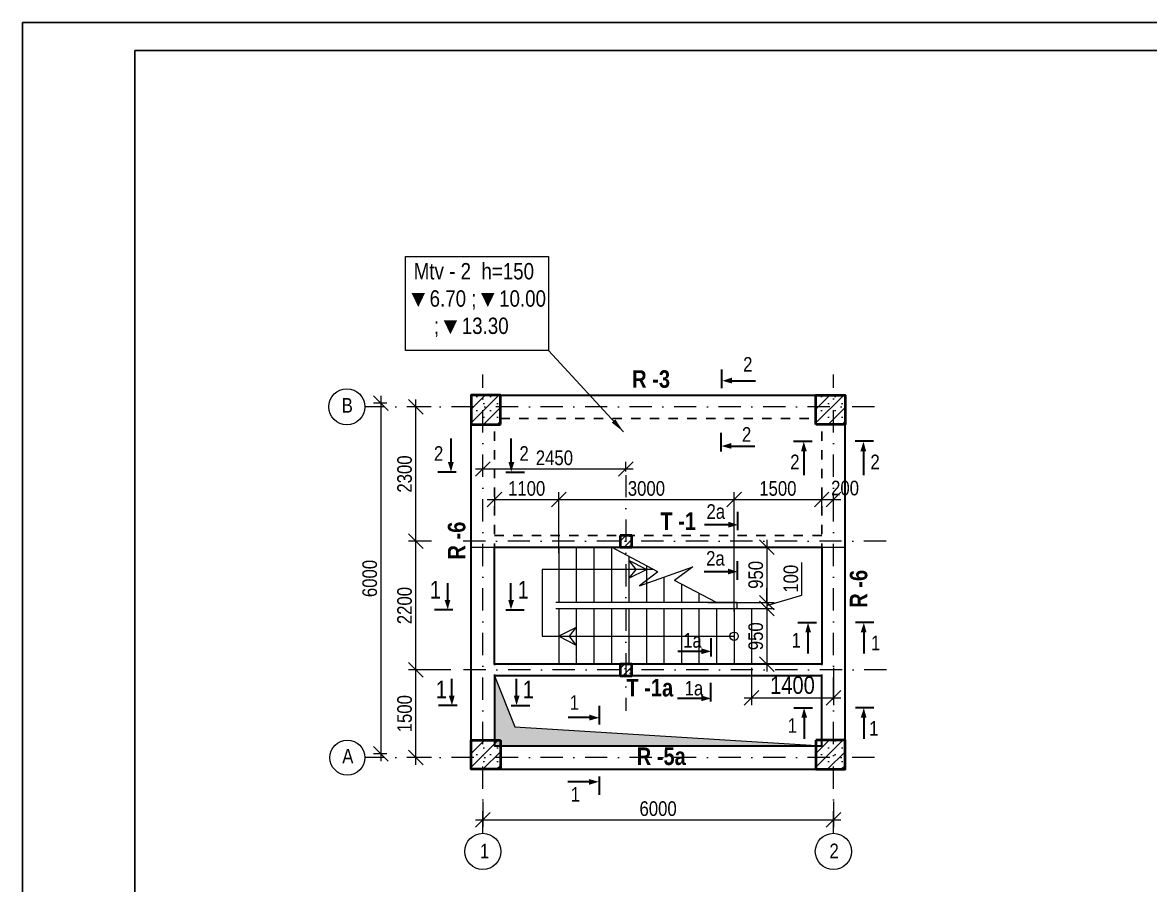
# Model space of a CAD drawing. Header units: millimetres. Extents: x -149347 to 251215, y -2929184 to -2541447.
# Drawn here: x 21879 to 41184, y -2628884 to -2614124 of the extents above; entities that cross this region are included whole.
import ezdxf

# ---------------------------------------------------------------- set-up
doc = ezdxf.new("R2010")
doc.units = ezdxf.units.MM
doc.linetypes.add('DASHDOTX2', pattern=[50.8, 25.4, -12.7, 0, -12.7])
doc.linetypes.add('HIDDEN', pattern=[4, 2, -2])
for name, color, linetype, lineweight in [('Layer2', 7, 'Continuous', 13), ('аракясмя', 130, 'Continuous', 20), ('Калонлар', 2, 'Continuous', 40), ('размер', 2, 'Continuous', 13), ('стены', 33, 'Continuous', 40)]:
    doc.layers.add(name, color=color, linetype=linetype, lineweight=lineweight)
doc.styles.add('style1', font='A3TI(LA).TTF', dxfattribs={"height": 400})
doc.styles.add('style6', font='ARIALN.TTF', dxfattribs={"height": 300})
doc.styles.add('yazitipi', font='ARIALN.TTF')
doc.dimstyles.new('DIM_100', dxfattribs={"dimscale": 100, "dimtxt": 250, "dimasz": 2.5, "dimexe": 1.25, "dimexo": 0.625, "dimtad": 1, "dimdec": 0, "dimtxsty": 'style1', "dimblk": 'OBLIQUE', "dimcen": 2.5, "dimdle": 1.25, "dimclrd": 251, "dimclre": 251, "dimaunit": 1, "dimadec": 3, "dimazin": 0, "dimtfac": 1, "dimtdec": 0, "dimtmove": 1, "dimatfit": 3, "dimfxl": 1.25, "dimlwd": 5, "dimlwe": 5, "dimarcsym": 0})
doc.dimstyles.new('sevda', dxfattribs={"dimscale": 100, "dimtxt": 2.8, "dimasz": 2.5, "dimexe": 1.25, "dimexo": 0.625, "dimtad": 1, "dimtxsty": 'yazitipi', "dimblk": 'OBLIQUE', "dimcen": 2.5, "dimclrd": 253, "dimclre": 253, "dimclrt": 73, "dimaunit": 1, "dimadec": 3, "dimazin": 0, "dimtfac": 1, "dimtmove": 1, "dimatfit": 3, "dimfxl": 1, "dimlwd": 9, "dimlwe": 9, "dimarcsym": 0})

# ---------------------------------------------------------------- blocks, each defined once
blk = doc.blocks.new('mekteb')
at = {"color": 0, "lineweight": 25}
for p, q in [((99643, -1821466), (139843, -1821466)), ((99643, -1849866), (99643, -1821466))]:
    blk.add_line(p, q, dxfattribs=at)
at = {"color": 0, "lineweight": 25, "ltscale": 15}
for p in [(101643, -1849366), (139343, -1821966)]:
    blk.add_line(p, (101643, -1821966), dxfattribs=at)
blk = doc.blocks.new('_Oblique')
at = {"color": 0, "linetype": 'ByBlock', "lineweight": -2}
blk.add_line((-0.5, -0.5), (0.5, 0.5), dxfattribs=at)
blk = doc.blocks.new('*D515')
at = {"color": 251, "lineweight": 5, "ltscale": 50, "transparency": 16777216}
for p, q in [((29757, -2627447), (29757, -2627887)), ((35757, -2627447), (35757, -2627887))]:
    blk.add_line(p, q, dxfattribs=at)
at = {"color": 251, "linetype": 'ByBlock', "lineweight": 5, "ltscale": 50, "transparency": 16777216}
blk.add_line((29632, -2627762), (35882, -2627762), dxfattribs=at)
at = {"layer": 'Defpoints', "color": 0, "lineweight": 15, "ltscale": 50, "transparency": 16777216}
for p in [(29757, -2627385), (35757, -2627385), (35757, -2627762)]:
    blk.add_point(p, dxfattribs=at)
at = {"color": 251, "lineweight": 5, "ltscale": 50, "transparency": 16777216, "xscale": 250, "yscale": 250, "zscale": 250, "rotation": 180}
blk.add_blockref('_Oblique', (29757, -2627762), dxfattribs=at)
at = {"color": 251, "lineweight": 5, "ltscale": 50, "transparency": 16777216, "xscale": 250, "yscale": 250, "zscale": 250}
blk.add_blockref('_Oblique', (35757, -2627762), dxfattribs=at)
at = {"color": 0, "lineweight": 15, "ltscale": 50, "transparency": 16777216, "insert": (32757, -2627572), "char_height": 300, "attachment_point": 5, "style": 'style6'}
blk.add_mtext('{\\H0.83333x;6000}', dxfattribs=at)
blk = doc.blocks.new('*D516')
at = {"color": 251, "linetype": 'ByBlock', "lineweight": 5, "ltscale": 50, "transparency": 16777216}
blk.add_line((28013, -2620509), (28013, -2626759), dxfattribs=at)
at = {"color": 251, "lineweight": 5, "ltscale": 50, "transparency": 16777216}
for p, q in [((28115, -2620634), (27888, -2620634)), ((28115, -2626634), (27888, -2626634))]:
    blk.add_line(p, q, dxfattribs=at)
at = {"layer": 'Defpoints', "color": 0, "lineweight": 15, "ltscale": 50, "transparency": 16777216}
for p in [(28178, -2620634), (28013, -2626634), (28178, -2626634)]:
    blk.add_point(p, dxfattribs=at)
at = {"color": 251, "lineweight": 5, "ltscale": 50, "transparency": 16777216, "xscale": 250, "yscale": 250, "zscale": 250}
for p, rotation in [((28013, -2620634), 90), ((28013, -2626634), 270)]:
    blk.add_blockref('_Oblique', p, dxfattribs=dict(at, rotation=rotation))
at = {"color": 0, "lineweight": 15, "ltscale": 50, "transparency": 16777216, "insert": (27822, -2623634), "char_height": 300, "attachment_point": 5, "rotation": 90, "style": 'style6'}
blk.add_mtext('{\\H0.83333x;6000}', dxfattribs=at)
blk = doc.blocks.new('*D517')
at = {"color": 251, "linetype": 'ByBlock', "lineweight": 5, "ltscale": 50, "transparency": 16777216}
blk.add_line((28608, -2625322), (28608, -2622872), dxfattribs=at)
at = {"color": 251, "lineweight": 5, "ltscale": 50, "transparency": 16777216}
for p, q in [((28871, -2622997), (28483, -2622997)), ((29211, -2625197), (28483, -2625197))]:
    blk.add_line(p, q, dxfattribs=at)
at = {"layer": 'Defpoints', "color": 0, "lineweight": 15, "ltscale": 50, "transparency": 16777216}
for p in [(28608, -2622997), (28933, -2622997), (29273, -2625197)]:
    blk.add_point(p, dxfattribs=at)
at = {"color": 251, "lineweight": 5, "ltscale": 50, "transparency": 16777216, "xscale": 250, "yscale": 250, "zscale": 250}
for p, rotation in [((28608, -2622997), 90), ((28608, -2625197), 270)]:
    blk.add_blockref('_Oblique', p, dxfattribs=dict(at, rotation=rotation))
at = {"color": 0, "lineweight": 15, "ltscale": 50, "transparency": 16777216, "insert": (28418, -2624097), "char_height": 300, "attachment_point": 5, "rotation": 90, "style": 'style6'}
blk.add_mtext('{\\H0.83333x;2200}', dxfattribs=at)
blk = doc.blocks.new('*D518')
at = {"color": 251, "linetype": 'ByBlock', "lineweight": 5, "ltscale": 50, "transparency": 16777216}
blk.add_line((28608, -2626822), (28608, -2625072), dxfattribs=at)
at = {"color": 251, "lineweight": 5, "ltscale": 50, "transparency": 16777216}
for p, q in [((28871, -2625197), (28483, -2625197)), ((28881, -2626697), (28483, -2626697))]:
    blk.add_line(p, q, dxfattribs=at)
at = {"layer": 'Defpoints', "color": 0, "lineweight": 15, "ltscale": 50, "transparency": 16777216}
for p in [(28608, -2625197), (28933, -2625197), (28943, -2626697)]:
    blk.add_point(p, dxfattribs=at)
at = {"color": 251, "lineweight": 5, "ltscale": 50, "transparency": 16777216, "xscale": 250, "yscale": 250, "zscale": 250}
for p, rotation in [((28608, -2625197), 90), ((28608, -2626697), 270)]:
    blk.add_blockref('_Oblique', p, dxfattribs=dict(at, rotation=rotation))
at = {"color": 0, "lineweight": 15, "ltscale": 50, "transparency": 16777216, "insert": (28418, -2625947), "char_height": 300, "attachment_point": 5, "rotation": 90, "style": 'style6'}
blk.add_mtext('{\\H0.83333x;1500}', dxfattribs=at)
blk = doc.blocks.new('*D519')
at = {"color": 251, "lineweight": 5, "ltscale": 50, "transparency": 16777216}
for p, q in [((28871, -2620697), (28483, -2620697)), ((28881, -2622997), (28483, -2622997))]:
    blk.add_line(p, q, dxfattribs=at)
at = {"color": 251, "linetype": 'ByBlock', "lineweight": 5, "ltscale": 50, "transparency": 16777216}
blk.add_line((28608, -2623122), (28608, -2620572), dxfattribs=at)
at = {"layer": 'Defpoints', "color": 0, "lineweight": 15, "ltscale": 50, "transparency": 16777216}
for p in [(28608, -2620697), (28933, -2620697), (28943, -2622997)]:
    blk.add_point(p, dxfattribs=at)
at = {"color": 251, "lineweight": 5, "ltscale": 50, "transparency": 16777216, "xscale": 250, "yscale": 250, "zscale": 250}
for p, rotation in [((28608, -2620697), 90), ((28608, -2622997), 270)]:
    blk.add_blockref('_Oblique', p, dxfattribs=dict(at, rotation=rotation))
at = {"color": 0, "lineweight": 15, "ltscale": 50, "transparency": 16777216, "insert": (28418, -2621847), "char_height": 300, "attachment_point": 5, "rotation": 90, "style": 'style6'}
blk.add_mtext('{\\H0.83333x;2300}', dxfattribs=at)
blk = doc.blocks.new('*D520')
at = {"color": 251, "linetype": 'ByBlock', "lineweight": 5, "ltscale": 50, "transparency": 16777216}
blk.add_line((34619, -2622972), (34619, -2624172), dxfattribs=at)
at = {"color": 251, "lineweight": 5, "ltscale": 50, "transparency": 16777216}
for p, q in [((34933, -2623097), (34494, -2623097)), ((33608, -2624047), (34744, -2624047))]:
    blk.add_line(p, q, dxfattribs=at)
at = {"layer": 'Defpoints', "color": 0, "lineweight": 15, "ltscale": 50, "transparency": 16777216}
for p in [(34996, -2623097), (33546, -2624047), (34619, -2624047)]:
    blk.add_point(p, dxfattribs=at)
at = {"color": 251, "lineweight": 5, "ltscale": 50, "transparency": 16777216, "xscale": 250, "yscale": 250, "zscale": 250}
for p, rotation in [((34619, -2623097), 90), ((34619, -2624047), 270)]:
    blk.add_blockref('_Oblique', p, dxfattribs=dict(at, rotation=rotation))
at = {"color": 0, "lineweight": 15, "ltscale": 50, "transparency": 16777216, "insert": (34429, -2623572), "char_height": 300, "attachment_point": 5, "rotation": 90, "style": 'style6'}
blk.add_mtext('{\\H0.83333x;950}', dxfattribs=at)
blk = doc.blocks.new('*D521')
at = {"color": 251, "linetype": 'ByBlock', "lineweight": 5, "ltscale": 50, "transparency": 16777216}
for p, q in [((35220, -2623917), (35220, -2623359)), ((34619, -2624047), (34619, -2623797)), ((34619, -2624097), (35220, -2623917)), ((34619, -2624047), (34619, -2624147)), ((34619, -2624047), (34619, -2624147)), ((34619, -2624147), (34619, -2624397))]:
    blk.add_line(p, q, dxfattribs=at)
at = {"color": 251, "lineweight": 5, "ltscale": 50, "transparency": 16777216}
for p, q in [((33608, -2624047), (34744, -2624047)), ((33608, -2624147), (34744, -2624147))]:
    blk.add_line(p, q, dxfattribs=at)
at = {"layer": 'Defpoints', "color": 0, "lineweight": 15, "ltscale": 50, "transparency": 16777216}
for p in [(33546, -2624047), (33546, -2624147), (34619, -2624147)]:
    blk.add_point(p, dxfattribs=at)
at = {"color": 251, "lineweight": 5, "ltscale": 50, "transparency": 16777216, "xscale": 250, "yscale": 250, "zscale": 250}
for p, rotation in [((34619, -2624047), 270), ((34619, -2624147), 90)]:
    blk.add_blockref('_Oblique', p, dxfattribs=dict(at, rotation=rotation))
at = {"color": 0, "lineweight": 15, "ltscale": 50, "transparency": 16777216, "insert": (35030, -2623638), "char_height": 300, "attachment_point": 5, "rotation": 90, "style": 'style6'}
blk.add_mtext('{\\H0.83333x;100}', dxfattribs=at)
blk = doc.blocks.new('*D522')
at = {"color": 251, "linetype": 'ByBlock', "lineweight": 5, "ltscale": 50, "transparency": 16777216}
blk.add_line((34619, -2624022), (34619, -2625222), dxfattribs=at)
at = {"color": 251, "lineweight": 5, "ltscale": 50, "transparency": 16777216}
for p, q in [((33608, -2624147), (34744, -2624147)), ((34752, -2625097), (34494, -2625097))]:
    blk.add_line(p, q, dxfattribs=at)
at = {"layer": 'Defpoints', "color": 0, "lineweight": 15, "ltscale": 50, "transparency": 16777216}
for p in [(33546, -2624147), (34619, -2625097), (34815, -2625097)]:
    blk.add_point(p, dxfattribs=at)
at = {"color": 251, "lineweight": 5, "ltscale": 50, "transparency": 16777216, "xscale": 250, "yscale": 250, "zscale": 250}
for p, rotation in [((34619, -2624147), 90), ((34619, -2625097), 270)]:
    blk.add_blockref('_Oblique', p, dxfattribs=dict(at, rotation=rotation))
at = {"color": 0, "lineweight": 15, "ltscale": 50, "transparency": 16777216, "insert": (34429, -2624622), "char_height": 300, "attachment_point": 5, "rotation": 90, "style": 'style6'}
blk.add_mtext('{\\H0.83333x;950}', dxfattribs=at)
blk = doc.blocks.new('*D523')
at = {"color": 251, "lineweight": 5, "ltscale": 50, "transparency": 16777216}
for p, q in [((29957, -2622086), (29957, -2622410)), ((31057, -2622719), (31057, -2622160))]:
    blk.add_line(p, q, dxfattribs=at)
at = {"color": 251, "linetype": 'ByBlock', "lineweight": 5, "ltscale": 50, "transparency": 16777216}
blk.add_line((29832, -2622285), (31182, -2622285), dxfattribs=at)
at = {"layer": 'Defpoints', "color": 0, "lineweight": 15, "ltscale": 50, "transparency": 16777216}
for p in [(29957, -2622024), (31057, -2622285), (31057, -2622781)]:
    blk.add_point(p, dxfattribs=at)
at = {"color": 251, "lineweight": 5, "ltscale": 50, "transparency": 16777216, "xscale": 250, "yscale": 250, "zscale": 250, "rotation": 180}
blk.add_blockref('_Oblique', (29957, -2622285), dxfattribs=at)
at = {"color": 251, "lineweight": 5, "ltscale": 50, "transparency": 16777216, "xscale": 250, "yscale": 250, "zscale": 250}
blk.add_blockref('_Oblique', (31057, -2622285), dxfattribs=at)
at = {"color": 0, "lineweight": 15, "ltscale": 50, "transparency": 16777216, "insert": (30507, -2622095), "char_height": 300, "attachment_point": 5, "style": 'style6'}
blk.add_mtext('{\\H0.83333x;1100}', dxfattribs=at)
blk = doc.blocks.new('*D524')
at = {"color": 251, "linetype": 'ByBlock', "lineweight": 5, "ltscale": 50, "transparency": 16777216}
blk.add_line((30932, -2622285), (34182, -2622285), dxfattribs=at)
at = {"color": 251, "lineweight": 5, "ltscale": 50, "transparency": 16777216}
for p, q in [((31057, -2623199), (31057, -2622160)), ((34057, -2624197), (34057, -2622160))]:
    blk.add_line(p, q, dxfattribs=at)
at = {"layer": 'Defpoints', "color": 0, "lineweight": 15, "ltscale": 50, "transparency": 16777216}
for p in [(34057, -2622285), (31057, -2623261), (34057, -2624259)]:
    blk.add_point(p, dxfattribs=at)
at = {"color": 251, "lineweight": 5, "ltscale": 50, "transparency": 16777216, "xscale": 250, "yscale": 250, "zscale": 250, "rotation": 180}
blk.add_blockref('_Oblique', (31057, -2622285), dxfattribs=at)
at = {"color": 251, "lineweight": 5, "ltscale": 50, "transparency": 16777216, "xscale": 250, "yscale": 250, "zscale": 250}
blk.add_blockref('_Oblique', (34057, -2622285), dxfattribs=at)
at = {"color": 0, "lineweight": 15, "ltscale": 50, "transparency": 16777216, "insert": (32557, -2622095), "char_height": 300, "attachment_point": 5, "style": 'style6'}
blk.add_mtext('{\\H0.83333x;3000}', dxfattribs=at)
blk = doc.blocks.new('*D525')
at = {"color": 251, "linetype": 'ByBlock', "lineweight": 5, "ltscale": 50, "transparency": 16777216}
blk.add_line((33932, -2622285), (35682, -2622285), dxfattribs=at)
at = {"color": 251, "lineweight": 5, "ltscale": 50, "transparency": 16777216}
for p, q in [((34057, -2622408), (34057, -2622160)), ((35557, -2622451), (35557, -2622160))]:
    blk.add_line(p, q, dxfattribs=at)
at = {"layer": 'Defpoints', "color": 0, "lineweight": 15, "ltscale": 50, "transparency": 16777216}
for p in [(35557, -2622285), (34057, -2622471), (35557, -2622514)]:
    blk.add_point(p, dxfattribs=at)
at = {"color": 251, "lineweight": 5, "ltscale": 50, "transparency": 16777216, "xscale": 250, "yscale": 250, "zscale": 250, "rotation": 180}
blk.add_blockref('_Oblique', (34057, -2622285), dxfattribs=at)
at = {"color": 251, "lineweight": 5, "ltscale": 50, "transparency": 16777216, "xscale": 250, "yscale": 250, "zscale": 250}
blk.add_blockref('_Oblique', (35557, -2622285), dxfattribs=at)
at = {"color": 0, "lineweight": 15, "ltscale": 50, "transparency": 16777216, "insert": (34807, -2622095), "char_height": 300, "attachment_point": 5, "style": 'style6'}
blk.add_mtext('{\\H0.83333x;1500}', dxfattribs=at)
blk = doc.blocks.new('*D526')
at = {"color": 251, "linetype": 'ByBlock', "lineweight": 5, "ltscale": 50, "transparency": 16777216}
blk.add_line((35432, -2622285), (35882, -2622285), dxfattribs=at)
at = {"color": 251, "lineweight": 5, "ltscale": 50, "transparency": 16777216}
for p, q in [((35557, -2622451), (35557, -2622160)), ((35757, -2622522), (35757, -2622160))]:
    blk.add_line(p, q, dxfattribs=at)
at = {"layer": 'Defpoints', "color": 0, "lineweight": 15, "ltscale": 50, "transparency": 16777216}
for p in [(35757, -2622285), (35557, -2622514), (35757, -2622585)]:
    blk.add_point(p, dxfattribs=at)
at = {"color": 251, "lineweight": 5, "ltscale": 50, "transparency": 16777216, "xscale": 250, "yscale": 250, "zscale": 250, "rotation": 180}
blk.add_blockref('_Oblique', (35557, -2622285), dxfattribs=at)
at = {"color": 251, "lineweight": 5, "ltscale": 50, "transparency": 16777216, "xscale": 250, "yscale": 250, "zscale": 250}
blk.add_blockref('_Oblique', (35757, -2622285), dxfattribs=at)
at = {"color": 0, "lineweight": 15, "ltscale": 50, "transparency": 16777216, "insert": (35957, -2622088), "char_height": 300, "attachment_point": 5, "style": 'style6'}
blk.add_mtext('{\\H0.83333x;200}', dxfattribs=at)
blk = doc.blocks.new('*D508')
at = {"color": 251, "lineweight": 5, "ltscale": 50, "transparency": 16777216}
for p, q in [((29757, -2621802), (29757, -2621636)), ((32207, -2621802), (32207, -2621636))]:
    blk.add_line(p, q, dxfattribs=at)
at = {"color": 251, "linetype": 'ByBlock', "lineweight": 5, "ltscale": 50, "transparency": 16777216}
blk.add_line((32332, -2621761), (29632, -2621761), dxfattribs=at)
at = {"layer": 'Defpoints', "color": 0, "lineweight": 15, "ltscale": 50, "transparency": 16777216}
for p in [(29757, -2621761), (29757, -2621864), (32207, -2621864)]:
    blk.add_point(p, dxfattribs=at)
at = {"color": 251, "lineweight": 5, "ltscale": 50, "transparency": 16777216, "xscale": 250, "yscale": 250, "zscale": 250, "rotation": 180}
blk.add_blockref('_Oblique', (29757, -2621761), dxfattribs=at)
at = {"color": 251, "lineweight": 5, "ltscale": 50, "transparency": 16777216, "xscale": 250, "yscale": 250, "zscale": 250}
blk.add_blockref('_Oblique', (32207, -2621761), dxfattribs=at)
at = {"color": 0, "lineweight": 15, "ltscale": 50, "transparency": 16777216, "insert": (30982, -2621571), "char_height": 300, "attachment_point": 5, "style": 'style6'}
blk.add_mtext('{\\H0.83333x;2450}', dxfattribs=at)
blk = doc.blocks.new('*D527')
at = {"color": 251, "lineweight": 5, "ltscale": 50, "transparency": 16777216}
for p, q in [((34357, -2625160), (34357, -2625800)), ((35757, -2625160), (35757, -2625800))]:
    blk.add_line(p, q, dxfattribs=at)
at = {"color": 251, "linetype": 'ByBlock', "lineweight": 5, "ltscale": 50, "transparency": 16777216}
blk.add_line((34232, -2625675), (35882, -2625675), dxfattribs=at)
at = {"layer": 'Defpoints', "color": 0, "lineweight": 15, "ltscale": 50, "transparency": 16777216}
for p in [(34357, -2625097), (35757, -2625097), (35757, -2625675)]:
    blk.add_point(p, dxfattribs=at)
at = {"color": 251, "lineweight": 5, "ltscale": 50, "transparency": 16777216, "xscale": 250, "yscale": 250, "zscale": 250, "rotation": 180}
blk.add_blockref('_Oblique', (34357, -2625675), dxfattribs=at)
at = {"color": 251, "lineweight": 5, "ltscale": 50, "transparency": 16777216, "xscale": 250, "yscale": 250, "zscale": 250}
blk.add_blockref('_Oblique', (35757, -2625675), dxfattribs=at)
at = {"color": 0, "lineweight": 15, "ltscale": 50, "transparency": 16777216, "insert": (35057, -2625459), "char_height": 300, "attachment_point": 5, "style": 'style6'}
blk.add_mtext('1400', dxfattribs=at)

msp = doc.modelspace()

# ---------------------------------------------------------------- hatches: boundary and pattern name
at = {"lineweight": 15, "ltscale": 50}
h = msp.add_hatch(dxfattribs=at)
h.set_pattern_fill('SACNCR', color=4, scale=70)
h.set_pattern_definition([(45, (-774663, -39614.8), (-117.865862, 117.865862), []), (45, (-774545.13, -39614.8), (-117.865862, 117.865862), [0, -166.6875])])
h.paths.add_polyline_path([(30057.00294, -2620997.19889), (29557.00294, -2620997.19889), (29557.00294, -2620497.19889), (30057.00294, -2620497.19889)])
h = msp.add_hatch(dxfattribs=at)
h.set_pattern_fill('SACNCR', color=4, scale=70)
h.set_pattern_definition([(45, (-768763, -39614.8), (-117.865862, 117.865862), []), (45, (-768645.13, -39614.8), (-117.865862, 117.865862), [0, -166.6875])])
h.paths.add_polyline_path([(35957.00294, -2620997.19889), (35457.00294, -2620997.19889), (35457.00294, -2620497.19889), (35957.00294, -2620497.19889)])
h = msp.add_hatch(dxfattribs=at)
h.set_pattern_fill('SACNCR', color=4, scale=50)
h.set_pattern_definition([(45, (-766431.05, -6792.33), (-84.189901, 84.189901), []), (45, (-766346.86, -6792.33), (-84.189901, 84.189901), [0, -119.0625])])
h.paths.add_polyline_path([(32207.00294, -2622997.19889), (32207.00294, -2623097.19889), (32107.00294, -2623097.19889), (32107.00294, -2622997.19889)])
h.paths.add_polyline_path([(32307.00294, -2622997.19889), (32307.00294, -2623097.19889), (32207.00294, -2623097.19889), (32207.00294, -2622997.19889)])
h.paths.add_polyline_path([(32307.00294, -2622897.19889), (32307.00294, -2622997.19889), (32207.00294, -2622997.19889), (32207.00294, -2622897.19889)])
h.paths.add_polyline_path([(32207.00294, -2622997.19889), (32107.00294, -2622997.19889), (32107.00294, -2622897.19889), (32207.00294, -2622897.19889)])
h = msp.add_hatch(dxfattribs=at)
h.set_pattern_fill('SACNCR', color=4, scale=50)
h.set_pattern_definition([(45, (-766431.05, -4592.33), (-84.189901, 84.189901), []), (45, (-766346.86, -4592.33), (-84.189901, 84.189901), [0, -119.0625])])
h.paths.add_polyline_path([(32207.00294, -2625297.19889), (32107.00294, -2625297.19889), (32107.00294, -2625197.19889), (32207.00294, -2625197.19889)])
h.paths.add_polyline_path([(32307.00294, -2625297.19889), (32207.00294, -2625297.19889), (32207.00294, -2625197.19889), (32307.00294, -2625197.19889)])
h.paths.add_polyline_path([(32307.00294, -2625197.19889), (32207.00294, -2625197.19889), (32207.00294, -2625097.19889), (32307.00294, -2625097.19889)])
h.paths.add_polyline_path([(32207.00294, -2625197.19889), (32107.00294, -2625197.19889), (32107.00294, -2625097.19889), (32207.00294, -2625097.19889)])
at = {"lineweight": 15, "ltscale": 15}
h = msp.add_hatch(color=4, dxfattribs=at)
h.dxf.hatch_style = 1
h.paths.add_polyline_path([(30306.89488, -2626169.91175), (35557.00294, -2626497.23615), (29958.00224, -2626497.23615), (29957.00294, -2625297.19889)])
at = {"lineweight": 15, "ltscale": 50}
h = msp.add_hatch(dxfattribs=at)
h.set_pattern_fill('SACNCR', color=4, scale=70)
h.set_pattern_definition([(45, (-774663, -33714.8), (-117.865862, 117.865862), []), (45, (-774545.13, -33714.8), (-117.865862, 117.865862), [0, -166.6875])])
h.paths.add_polyline_path([(30057.00294, -2626897.19889), (29557.00294, -2626897.19889), (29557.00294, -2626397.19889), (30057.00294, -2626397.19889)])
h = msp.add_hatch(dxfattribs=at)
h.set_pattern_fill('SACNCR', color=4, scale=70)
h.set_pattern_definition([(45, (-768763, -33714.8), (-117.865862, 117.865862), []), (45, (-768645.13, -33714.8), (-117.865862, 117.865862), [0, -166.6875])])
h.paths.add_polyline_path([(35957.00294, -2626897.19889), (35457.00294, -2626897.19889), (35457.00294, -2626397.19889), (35957.00294, -2626397.19889)])

# ---------------------------------------------------------------- linework, layer by layer
at = {"color": 1, "linetype": 'DASHDOTX2', "lineweight": 13, "ltscale": 15}
for p, q in [((29757.00294, -2627993.05775), (29757.00294, -2620143.84208)), ((35757.00294, -2627993.05775), (35757.00294, -2620143.84208)), ((36459.417, -2620697.19889), (27739.54925, -2620697.19889)), ((36459.417, -2626697.19889), (27739.54925, -2626697.19889))]:
    msp.add_line(p, q, dxfattribs=at)
at = {"lineweight": 30}
for p, q in [((33849.47554, -2620377.88911), (33849.47554, -2620060.49072)), ((34021.4057, -2620251.81329), (34426.46202, -2620251.81329)), ((29212.37283, -2621643.40051), (29212.37283, -2621238.34419)), ((30242.79926, -2621643.40051), (30242.79926, -2621238.34419)), ((33833.93289, -2621459.91805), (33833.93289, -2621142.51966)), ((35077.13199, -2621286.74152), (35394.53038, -2621286.74152)), ((36445.1633, -2621286.74152), (36127.76491, -2621286.74152)), ((34009.2724, -2621369.26233), (34414.32872, -2621369.26233)), ((35249.56659, -2621458.67167), (35249.56659, -2621863.728)), ((36272.72871, -2621458.67167), (36272.72871, -2621863.728)), ((29301.67004, -2621815.33067), (28984.27165, -2621815.33067)), ((30153.50204, -2621815.33067), (30470.90043, -2621815.33067)), ((34124.26696, -2622809.81862), (34124.26696, -2622492.42023)), ((33958.89196, -2622716.78442), (33553.83563, -2622716.78442)), ((34117.7118, -2623655.60006), (34117.7118, -2623338.20167)), ((33952.3368, -2623517.60696), (33547.28048, -2623517.60696)), ((29155.90217, -2623999.14941), (29155.90217, -2623712.78683)), ((30238.20467, -2623999.14941), (30238.20467, -2623712.78683)), ((29245.19939, -2624171.07957), (28927.801, -2624171.07957)), ((30148.90745, -2624171.07957), (30466.30584, -2624171.07957)), ((35150.03618, -2624384.99102), (35467.43457, -2624384.99102)), ((36450.95205, -2624384.99102), (36133.55366, -2624384.99102)), ((35322.47078, -2624556.92117), (35322.47078, -2624916.06643)), ((36278.51745, -2624556.92117), (36278.51745, -2624916.06643)), ((33664.54151, -2624970.72259), (33664.54151, -2624653.3242)), ((33498.97335, -2624881.1362), (33093.91702, -2624881.1362)), ((29228.49293, -2625637.03306), (29228.49293, -2625350.67048)), ((30333.49645, -2625637.03306), (30333.49645, -2625350.67048)), ((33661.61704, -2625737.96845), (33661.61704, -2625420.57006)), ((33496.24204, -2625686.68182), (33091.18571, -2625686.68182)), ((29317.79015, -2625808.96321), (29000.39176, -2625808.96321)), ((30244.19923, -2625808.96321), (30561.59762, -2625808.96321)), ((31754.42657, -2626131.91371), (31754.42657, -2625814.51532)), ((35082.92074, -2625843.98677), (35400.31913, -2625843.98677)), ((36450.95205, -2625843.98677), (36133.55366, -2625843.98677)), ((31582.49642, -2626012.89537), (31219.82816, -2626012.89537)), ((35255.35533, -2626015.91693), (35255.35533, -2626375.06219)), ((36278.51745, -2626015.91693), (36278.51745, -2626375.06219)), ((31573.64271, -2627110.73775), (31210.97445, -2627110.73775)), ((31745.57286, -2627018.48751), (31745.57286, -2627335.8859))]:
    msp.add_line(p, q, dxfattribs=at)
at = {"color": 0, "lineweight": 5, "ltscale": 15}
msp.add_lwpolyline([(28434.84897, -2618126.9609), (30883.47935, -2618126.9609), (30883.47935, -2619731.53584), (28434.84897, -2619731.53584)], close=True, dxfattribs=at)
at = {"color": 1, "lineweight": 15, "ltscale": 15}
for points in [[(35957.00294, -2620497.19889), (29557.00294, -2620497.19889), (29557.00294, -2626897.19889), (35957.00294, -2626897.19889)], [(29557.00294, -2623097.19889), (35957.00294, -2623097.19889), (35957.00294, -2620497.19889), (29557.00294, -2620497.19889)]]:
    msp.add_lwpolyline(points, close=True, dxfattribs=at)
at = {"color": 3, "lineweight": 30}
for points in [[(30057.00294, -2620497.19889), (35457.00294, -2620497.19889)], [(29557.00294, -2626397.19889), (29557.00294, -2620997.19889)], [(35957.00294, -2626397.19889), (35957.00294, -2620997.19889)], [(30057.00294, -2626897.19889), (35457.00294, -2626897.19889)]]:
    msp.add_lwpolyline(points, dxfattribs=at)
at = {"linetype": 'HIDDEN', "lineweight": 25, "ltscale": 80}
for points in [[(30057.00294, -2620897.19889), (35457.00294, -2620897.19889)], [(29957.00294, -2626397.19889), (29957.00294, -2620997.19889)], [(35557.00294, -2626397.19889), (35557.00294, -2620997.19889)], [(29957.00294, -2622897.19889), (35557.00294, -2622897.19889)], [(29957.00294, -2623097.19889), (35557.00294, -2623097.19889)], [(29957.00294, -2625097.19889), (35557.00294, -2625097.19889)], [(29957.00294, -2625297.19889), (35557.00294, -2625297.19889)], [(30057.00294, -2626497.19889), (35457.00294, -2626497.19889)]]:
    msp.add_lwpolyline(points, dxfattribs=at)
at = {"color": 1, "linetype": 'DASHDOTX2', "lineweight": 13, "ltscale": 15}
for points in [[(32207.00294, -2621864.4614), (32207.00294, -2625895.28124)], [(36659.99219, -2622997.19889), (29054.58888, -2622997.19889)], [(36667.00006, -2625197.19889), (29054.58888, -2625197.19889)]]:
    msp.add_lwpolyline(points, dxfattribs=at)
at = {"color": 3, "lineweight": 30}
for points in [[(29957.00294, -2623097.19889), (35557.00294, -2623097.19889), (35557.00294, -2625097.19889), (29957.00294, -2625097.19889)], [(35557.00294, -2625297.19889), (29957.00294, -2625297.19889), (29957.00294, -2626497.19889), (35557.00294, -2626497.19889)]]:
    msp.add_lwpolyline(points, close=True, dxfattribs=at)
at = {"color": 1, "lineweight": 15, "ltscale": 15}
msp.add_lwpolyline([(29957.00294, -2625297.19889), (30306.89488, -2626169.91175), (35557.00294, -2626497.19889)], dxfattribs=at)
at = {"color": 231, "lineweight": 15, "ltscale": 50}
for centre, radius in [((27429.20871, -2620697.19889), 310.34053), ((27439.14416, -2626697.19889), 300.40509), ((29757.00294, -2628302.22397), 309.16622), ((35757.00294, -2628302.22397), 309.16622)]:
    msp.add_circle(centre, radius, dxfattribs=at)
at = {"color": 1, "lineweight": 15, "ltscale": 15}
msp.add_circle((34057.00294, -2624622.19889), 73.05059, dxfattribs=at)
at = {"lineweight": 30}
for points in [[(34021.4057, -2620198.69982), (33856.0307, -2620251.81329), (34021.4057, -2620297.75796)], [(34009.2724, -2621316.14886), (33843.8974, -2621369.26233), (34009.2724, -2621415.207)], [(35302.68006, -2621458.67167), (35249.56659, -2621293.29667), (35203.62191, -2621458.67167)], [(36219.61524, -2621458.67167), (36272.72871, -2621293.29667), (36318.67338, -2621458.67167)], [(29159.25936, -2621643.40051), (29212.37283, -2621808.77551), (29258.3175, -2621643.40051)], [(30295.91273, -2621643.40051), (30242.79926, -2621808.77551), (30196.85459, -2621643.40051)], [(33958.89196, -2622663.67095), (34124.26696, -2622716.78442), (33958.89196, -2622762.72909)], [(33952.3368, -2623464.49349), (34117.7118, -2623517.60696), (33952.3368, -2623563.55163)], [(29102.7887, -2623999.14941), (29155.90217, -2624164.52441), (29201.84684, -2623999.14941)], [(30291.31814, -2623999.14941), (30238.20467, -2624164.52441), (30192.26, -2623999.14941)], [(35375.58425, -2624556.92117), (35322.47078, -2624391.54617), (35276.52611, -2624556.92117)], [(36225.40398, -2624556.92117), (36278.51745, -2624391.54617), (36324.46212, -2624556.92117)], [(33498.97335, -2624828.02273), (33664.34835, -2624881.1362), (33498.97335, -2624927.08087)], [(29175.37946, -2625637.03306), (29228.49293, -2625802.40806), (29274.43761, -2625637.03306)], [(30386.60992, -2625637.03306), (30333.49645, -2625802.40806), (30287.55178, -2625637.03306)], [(33496.24204, -2625633.56835), (33661.61704, -2625686.68182), (33496.24204, -2625732.62649)], [(31582.49642, -2625963.3663), (31747.87142, -2626016.47977), (31582.49642, -2626062.42445)], [(35308.4688, -2626015.91693), (35255.35533, -2625850.54193), (35209.41066, -2626015.91693)], [(36225.40398, -2626015.91693), (36278.51745, -2625850.54193), (36324.46212, -2626015.91693)], [(31573.64271, -2627163.85122), (31739.01771, -2627110.73775), (31573.64271, -2627064.79308)]]:
    msp.add_solid(points, dxfattribs=at)
at = {"layer": 'Layer2', "color": 4}
for p, q in [((32753.23128, -2623517.43052), (31957.00294, -2623097.19889)), ((33757.00294, -2624047.19889), (33037.5997, -2623667.51385))]:
    msp.add_line(p, q, dxfattribs=at)
at = {"layer": 'Layer2', "color": 2}
for p, q in [((32439.70833, -2623760.4023), (33350.73023, -2623432.08055)), ((33350.73023, -2623432.08055), (33037.5997, -2623667.51385)), ((32753.23128, -2623517.43052), (32439.70833, -2623760.4023))]:
    msp.add_line(p, q, dxfattribs=at)
at = {"layer": 'аракясмя', "color": 0}
for p, q in [((31057.00294, -2623097.19889), (31057.00294, -2624047.19889)), ((31357.00294, -2623097.19889), (31357.00294, -2624047.19889)), ((31657.00294, -2623097.19889), (31657.00294, -2624047.19889)), ((31957.00294, -2623097.19889), (31957.00294, -2624047.19889)), ((32257.00294, -2623255.53222), (32257.00294, -2624047.19889)), ((32557.00294, -2623413.86556), (32557.00294, -2624047.19889)), ((32857.00294, -2623610.01415), (32857.00294, -2624047.19889)), ((33157.00294, -2623730.53222), (33157.00294, -2624047.19889)), ((33457.00294, -2623888.86556), (33457.00294, -2624047.19889)), ((34107.00294, -2624047.19889), (31007.00294, -2624047.19889)), ((31007.00294, -2624147.19889), (34107.00294, -2624147.19889)), ((31057.00294, -2624147.19889), (31057.00294, -2625097.19889)), ((31357.00294, -2624147.19889), (31357.00294, -2625097.19889)), ((31657.00294, -2624147.19889), (31657.00294, -2625097.19889)), ((31957.00294, -2624147.19889), (31957.00294, -2625097.19889)), ((32257.00294, -2624147.19889), (32257.00294, -2625097.19889)), ((32557.00294, -2624147.19889), (32557.00294, -2625097.19889)), ((32857.00294, -2624147.19889), (32857.00294, -2625097.19889)), ((33157.00294, -2624147.19889), (33157.00294, -2625097.19889)), ((33457.00294, -2624147.19889), (33457.00294, -2625097.19889)), ((33757.00294, -2624147.19889), (33757.00294, -2625097.19889)), ((34057.00294, -2624147.19889), (34057.00294, -2625097.19889)), ((34057.00294, -2624147.19889), (34057.00294, -2625097.19889)), ((34107.00294, -2624047.19889), (34107.00294, -2624147.19889)), ((34357.00294, -2624147.19889), (34357.00294, -2625097.19889))]:
    msp.add_line(p, q, dxfattribs=at)
at = {"layer": 'Калонлар', "color": 1}
for points in [[(30057.00294, -2620997.19889), (30057.00294, -2620497.19889), (29557.00294, -2620497.19889), (29557.00294, -2620997.19889)], [(35457.00294, -2620997.19889), (35457.00294, -2620497.19889), (35957.00294, -2620497.19889), (35957.00294, -2620997.19889)], [(30057.00294, -2626397.19889), (30057.00294, -2626897.19889), (29557.00294, -2626897.19889), (29557.00294, -2626397.19889)], [(35457.00294, -2626397.19889), (35457.00294, -2626897.19889), (35957.00294, -2626897.19889), (35957.00294, -2626397.19889)]]:
    msp.add_lwpolyline(points, close=True, dxfattribs=at)
at = {"layer": 'размер', "color": 232, "lineweight": 15, "true_color": 0xdf0063}
for points in [[(32373.97329, -2623477.32152), (32257.00373, -2623629.81094), (32557.00373, -2623477.32168), (32257.00373, -2623324.83156), (32373.97311, -2623477.32128)], [(32677.23482, -2623477.32128), (30775.27725, -2623477.32128), (30775.27725, -2624622.19889), (34057.00294, -2624622.19889)], [(31240.03338, -2624622.19905), (31357.00294, -2624469.70963), (31057.00294, -2624622.19889), (31357.00294, -2624774.68901), (31240.03356, -2624622.19929), (31240.03338, -2624622.19905), (31240.03338, -2624622.19905), (31240.03338, -2624622.19905)]]:
    msp.add_lwpolyline(points, dxfattribs=at)
at = {"layer": 'стены'}
for points in [[(32107.00294, -2622897.19889), (32107.00294, -2623097.19889), (32307.00294, -2623097.19889), (32307.00294, -2622897.19889), (32107.00294, -2622897.19889)], [(32107.00294, -2625097.19889), (32107.00294, -2625297.19889), (32307.00294, -2625297.19889), (32307.00294, -2625097.19889), (32107.00294, -2625097.19889)]]:
    msp.add_lwpolyline(points, dxfattribs=at)

# ---------------------------------------------------------------- block references
at = {"lineweight": 15, "xscale": 0.9604837554369011, "yscale": 0.9604837554369011, "zscale": 0.9604837554369011}
msp.add_blockref('mekteb', (-73827.0471, -864636.1911), dxfattribs=at)

# ---------------------------------------------------------------- texts
at = {"color": 0, "ltscale": 3, "insert": (27476.67663, -2618237.55737), "char_height": 280, "width": 3897.4617739, "attachment_point": 1, "style": 'style6'}
msp.add_mtext('\\pxqc,t8;{\\fArial Narrow|b0|i0|c238|p34;    }Mtv{\\fArial Narrow|b0|i0|c238|p34; }-{\\fArial Narrow|b0|i0|c238|p34; 2  h=150 \\P\\ptz;     \\fArial Narrow|b0|i0|c162|p34;\\C256;▼\\fArial Narrow|b0|i0|c238|p34;6.70 ;\\fArial Narrow|b0|i0|c162|p34;▼\\fArial Narrow|b0|i0|c238|p34;10.00            \\P   ;\\fArial Narrow|b0|i0|c162|p34;▼\\fArial Narrow|b0|i0|c238|p34;13.30}', dxfattribs=at)
at = {"lineweight": 9, "char_height": 300, "style": 'style6'}
for s, insert, width, attachment_point in [(' {\\fArial Narrow|b0|i0|c238|p34;\\H0.83333x;2}', (34116.99554, -2619845.97392), 5396.4038597, 1), (' {\\fArial Narrow|b0|i0|c238|p34;\\H0.83333x;2}', (34096.57283, -2621295.14663), 5396.4038597, 7), (' {\\fArial Narrow|b0|i0|c238|p34;\\H0.83333x;2}', (28825.14234, -2621620.33921), 5396.4038597, 7), (' {\\fArial Narrow|b0|i0|c238|p34;\\H0.83333x;2}', (30542.97157, -2621620.33921), 5396.4038597, 9), (' {\\fArial Narrow|b0|i0|c238|p34;\\H0.83333x;2}', (35178.01271, -2621514.84372), 5396.4038597, 3), (' {\\fArial Narrow|b0|i0|c238|p34;\\H0.83333x;2}', (36295.78219, -2621514.84372), 5396.4038597, 1), (' {\\fArial Narrow|b0|i0|c238|p34;\\H0.83333x;2a}', (33904.03661, -2622616.96225), 5396.4038597, 9), (' {\\fArial Narrow|b0|i0|c238|p34;\\H0.83333x;2a}', (33897.48146, -2623417.78479), 5396.4038597, 9), ('{\\fArial Narrow|b0|i0|c238|p34;1}', (28850.07188, -2623976.08812), 5396.4038597, 7), ('{\\fArial Narrow|b0|i0|c238|p34;1}', (30544.03497, -2623976.08812), 5396.4038597, 9), (' {\\fArial Narrow|b0|i0|c238|p34;\\H0.83333x;1a}', (33504.26034, -2624821.06038), 5396.4038597, 9), (' {\\fArial Narrow|b0|i0|c238|p34;\\H0.83333x;1}', (35201.02332, -2624564.49332), 277.3564905, 3), ('{\\fArial Narrow|b0|i0|c238|p34;\\H0.83333x;1}', (36400.72414, -2624613.09322), 504.9697691, 1), ('{\\fArial Narrow|b0|i0|c238|p34;1}', (28950.59372, -2625682.99776), 5396.4038597, 7), ('{\\fArial Narrow|b0|i0|c238|p34;1}', (30630.31532, -2625682.99776), 5396.4038597, 9), (' {\\fArial Narrow|b0|i0|c238|p34;\\H0.83333x;1a}', (33529.27468, -2625638.69619), 5396.4038597, 9), (' {\\fArial Narrow|b0|i0|c238|p34;\\H0.83333x;1}', (31404.25675, -2625880.39561), 5396.4038597, 9), (' {\\fArial Narrow|b0|i0|c238|p34;\\H0.83333x;1}', (35135.92235, -2626023.48908), 5396.4038597, 3), ('{\\fArial Narrow|b0|i0|c238|p34;\\H0.83333x;1}', (36370.41705, -2626072.08897), 5396.4038597, 1), (' {\\fArial Narrow|b0|i0|c238|p34;\\H0.83333x;1}', (31421.77541, -2627202.67136), 5396.4038597, 3)]:
    msp.add_mtext(s, dxfattribs=dict(at, insert=insert, width=width, attachment_point=attachment_point))
at = {"color": 2, "char_height": 300, "width": 2943.4782149, "attachment_point": 7, "style": 'style6'}
for s, insert in [('{\\fArial Narrow|b1|i0|c204|p34;R\\fArial Narrow|b1|i0|c238|p34; -3}', (32312.39399, -2620376.48172)), ('{\\fArial Narrow|b1|i0|c238|p34;T -1} {\\fArial Narrow|b0|i0|c162|p34; }', (32795.52278, -2622802.50239)), ('{\\fArial Narrow|b1|i0|c238|p34;T -1a} {\\fArial Narrow|b0|i0|c162|p34; }', (32213.53342, -2625655.50977)), ('{\\fArial Narrow|b1|i0|c204|p34;R\\fArial Narrow|b1|i0|c238|p34; -5a}', (32390.67995, -2626828.73167))]:
    msp.add_mtext(s, dxfattribs=dict(at, insert=insert))
at = {"color": 231, "lineweight": 15, "ltscale": 50, "char_height": 250, "attachment_point": 1, "style": 'style6'}
for s, insert in [('{\\fArial Narrow|b0|i0|c238|p34;B}', (27341.00354, -2620547.66091)), ('{\\fArial Narrow|b0|i0|c238|p34;A}', (27350.93898, -2626547.66091)), ('{\\fArial Narrow|b0|i0|c238|p34;1}', (29706.75981, -2628171.75407)), ('{\\fArial Narrow|b0|i0|c238|p34;2}', (35690.68417, -2628169.63646))]:
    msp.add_mtext_dynamic_manual_height_columns(s, width=157.5516269, gutter_width=12.5, heights=[0], dxfattribs=dict(at, insert=insert))
at = {"color": 2, "char_height": 300, "width": 2943.4782149, "attachment_point": 3, "rotation": 90, "style": 'style6'}
for insert in [(29158.66721, -2622661.76831), (36038.19897, -2623486.49943)]:
    msp.add_mtext('{\\fArial Narrow|b1|i0|c204|p34;R\\fArial Narrow|b1|i0|c238|p34; -6}', dxfattribs=dict(at, insert=insert))

# ---------------------------------------------------------------- dimensions: what is measured, and where the dimension line sits
at = {"color": 231, "lineweight": 15, "ltscale": 50}
for base, p1, p2, angle, picture, middle in [((28012.52463, -2626633.59425), (28177.6773, -2620633.59425), (28177.6773, -2626633.59425), 90, '*D516', (27822.3819, -2623633.59425)), ((28608.31197, -2620697.19889), (28943.19967, -2622997.19889), (28933.19967, -2620697.19889), 270, '*D519', (28418.16923, -2621847.19889)), ((29757.00294, -2621760.85036), (32207.00294, -2621864.4614), (29757.00294, -2621864.4614), 180, '*D508', (30982.00294, -2621570.70762)), ((31057.00294, -2622284.77022), (29957.00294, -2622023.74954), (31057.00294, -2622781.03503), 0, '*D523', (30507.00294, -2622094.62748)), ((34057.00294, -2622284.77022), (31057.00294, -2623261.01428), (34057.00294, -2624259.1324), 0, '*D524', (32557.00294, -2622094.62748)), ((35557.00294, -2622284.77022), (34057.00294, -2622470.92356), (35557.00294, -2622513.96376), 0, '*D525', (34807.00294, -2622094.62748)), ((28608.31197, -2622997.19889), (29273.19967, -2625197.19889), (28933.19967, -2622997.19889), 270, '*D517', (28418.16923, -2624097.19889)), ((34618.77943, -2624047.19889), (34995.77797, -2623097.19889), (33545.77797, -2624047.19889), 270, '*D520', (34428.63669, -2623572.19889)), ((34618.77943, -2624147.19889), (33545.77797, -2624047.19889), (33545.77797, -2624147.19889), 270, '*D521', (35030.3149, -2623854.19543)), ((34618.77943, -2625097.19889), (33545.77797, -2624147.19889), (34814.67716, -2625097.19889), 270, '*D522', (34428.63669, -2624622.19889)), ((28608.31197, -2625197.19889), (28943.19967, -2626697.19889), (28933.19967, -2625197.19889), 270, '*D518', (28418.16923, -2625947.19889)), ((35757.00294, -2627762.48662), (29757.00294, -2627384.87066), (35757.00294, -2627384.87066), 0, '*D515', (32757.00294, -2627572.34388))]:
    dim = msp.add_linear_dim(base=base, p1=p1, p2=p2, angle=angle, text='{\\H0.83333x;<>}', dimstyle='DIM_100', override={"dimtxsty": 'style6'}, dxfattribs=at)
    dim.commit()
    dim.dimension.update_dxf_attribs({"geometry": picture, "text_midpoint": middle})
dim = msp.add_linear_dim(base=(35757.00294, -2622284.77022), p1=(35557.00294, -2622513.96376), p2=(35757.00294, -2622584.80534), angle=0, text='{\\H0.83333x;<>}', dimstyle='DIM_100', override={"dimtxsty": 'style6'}, dxfattribs=at)
dim.commit()
dim.dimension.update_dxf_attribs({"geometry": '*D526', "text_midpoint": (35957.00294, -2622277.82996), "dimtype": 160})
dim = msp.add_linear_dim(base=(35757.00294, -2625674.77584), p1=(34357.00294, -2625097.19889), p2=(35757.00294, -2625097.19889), angle=180, dimstyle='DIM_100', override={"dimtxsty": 'style6'}, dxfattribs=at)
dim.commit()
dim.dimension.update_dxf_attribs({"geometry": '*D527', "text_midpoint": (35057.00294, -2625459.10394)})

# ---------------------------------------------------------------- leaders
at = {"color": 1, "lineweight": 15, "ltscale": 15}
msp.add_leader([(32164.08167, -2621124.0102), (30883.47935, -2619731.53584)], dimstyle='sevda', override={"dimgap": 0.625, "dimtad": 0}, dxfattribs=at)

doc.saveas('drawing.dxf')
